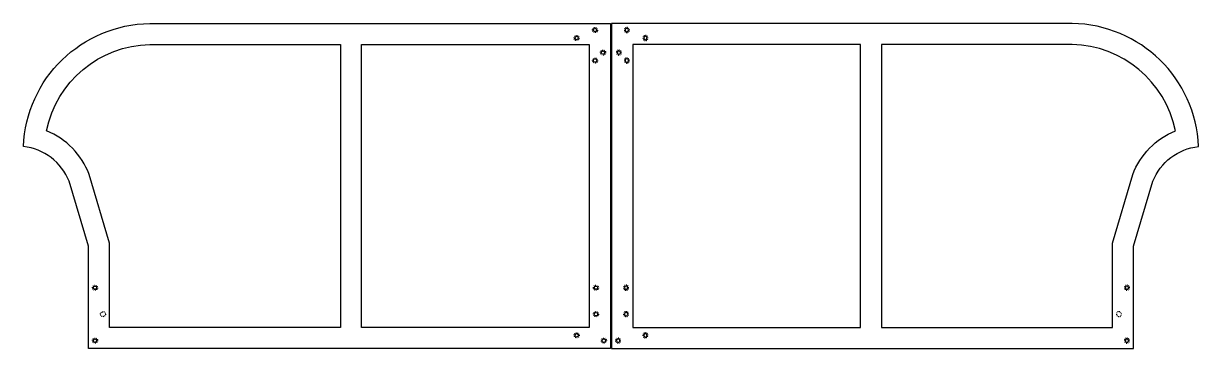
# Model space of a CAD drawing. Header units: inches. Extents: x 22 to 2242, y 9 to 623.
import ezdxf

# ---------------------------------------------------------------- set-up
doc = ezdxf.new("R2010")
doc.units = ezdxf.units.IN
doc.header["$MEASUREMENT"] = 0
doc.linetypes.add('ACAD_ISO03W100', pattern=[30, 12, -18])
for name, color, linetype in [('контур', 30, 'Continuous'), ('отверстия диам 6(5 глуб 6 мм', 10, 'Continuous'), ('отверстия диам 9(5 глуб 9 мм', 50, 'Continuous')]:
    doc.layers.add(name, color=color, linetype=linetype)

# ---------------------------------------------------------------- blocks, each defined once
blk = doc.blocks.new('11')
at = {"layer": 'контур'}
for points in [[(-986, 0), (-986, 193.4), (-1022.5, 316.3, 0.277283), (-1108.7, 381.9, -0.398559), (-870.1, 614.6), (0, 614.6), (0, 0)], [(-946, 40), (-946, 199.2), (-984.6, 329.2, 0.206692), (-1065, 411.6, -0.353639), (-869.8, 574.6), (-510, 574.6), (-510, 40)]]:
    blk.add_lwpolyline(points, format="xyb", close=True, dxfattribs=at)
blk.add_lwpolyline([(-470, 574.6), (-40, 574.6), (-40, 40), (-470, 40)], close=True, dxfattribs=at)
at = {"layer": 'отверстия диам 6(5 глуб 6 мм'}
for centre in [(-29, 602.1), (-64, 587.1), (-14, 559.6), (-29, 544.6), (-973.5, 115), (-27.5, 115), (-27.5, 65), (-64, 25), (-973.5, 15), (-12.5, 15)]:
    blk.add_circle(centre, 3.25, dxfattribs=at)
at = {"layer": 'отверстия диам 9(5 глуб 9 мм', "linetype": 'ACAD_ISO03W100', "ltscale": 0.1}
for centre in [(-29, 602.1), (-64, 587.1), (-14, 559.6), (-29, 544.6), (-973.5, 115), (-27.5, 115), (-958.5, 65), (-27.5, 65), (-64, 25), (-973.5, 15), (-12.5, 15)]:
    blk.add_circle(centre, 4.75, dxfattribs=at)

msp = doc.modelspace()

# ---------------------------------------------------------------- block references
at = {"layer": 'контур', "color": 0}
msp.add_blockref('11', (1131.1, 8.8), dxfattribs=at)
at = {"layer": 'контур', "color": 0, "xscale": -1}
msp.add_blockref('11', (1133.1, 8.8), dxfattribs=at)

doc.saveas('drawing.dxf')
